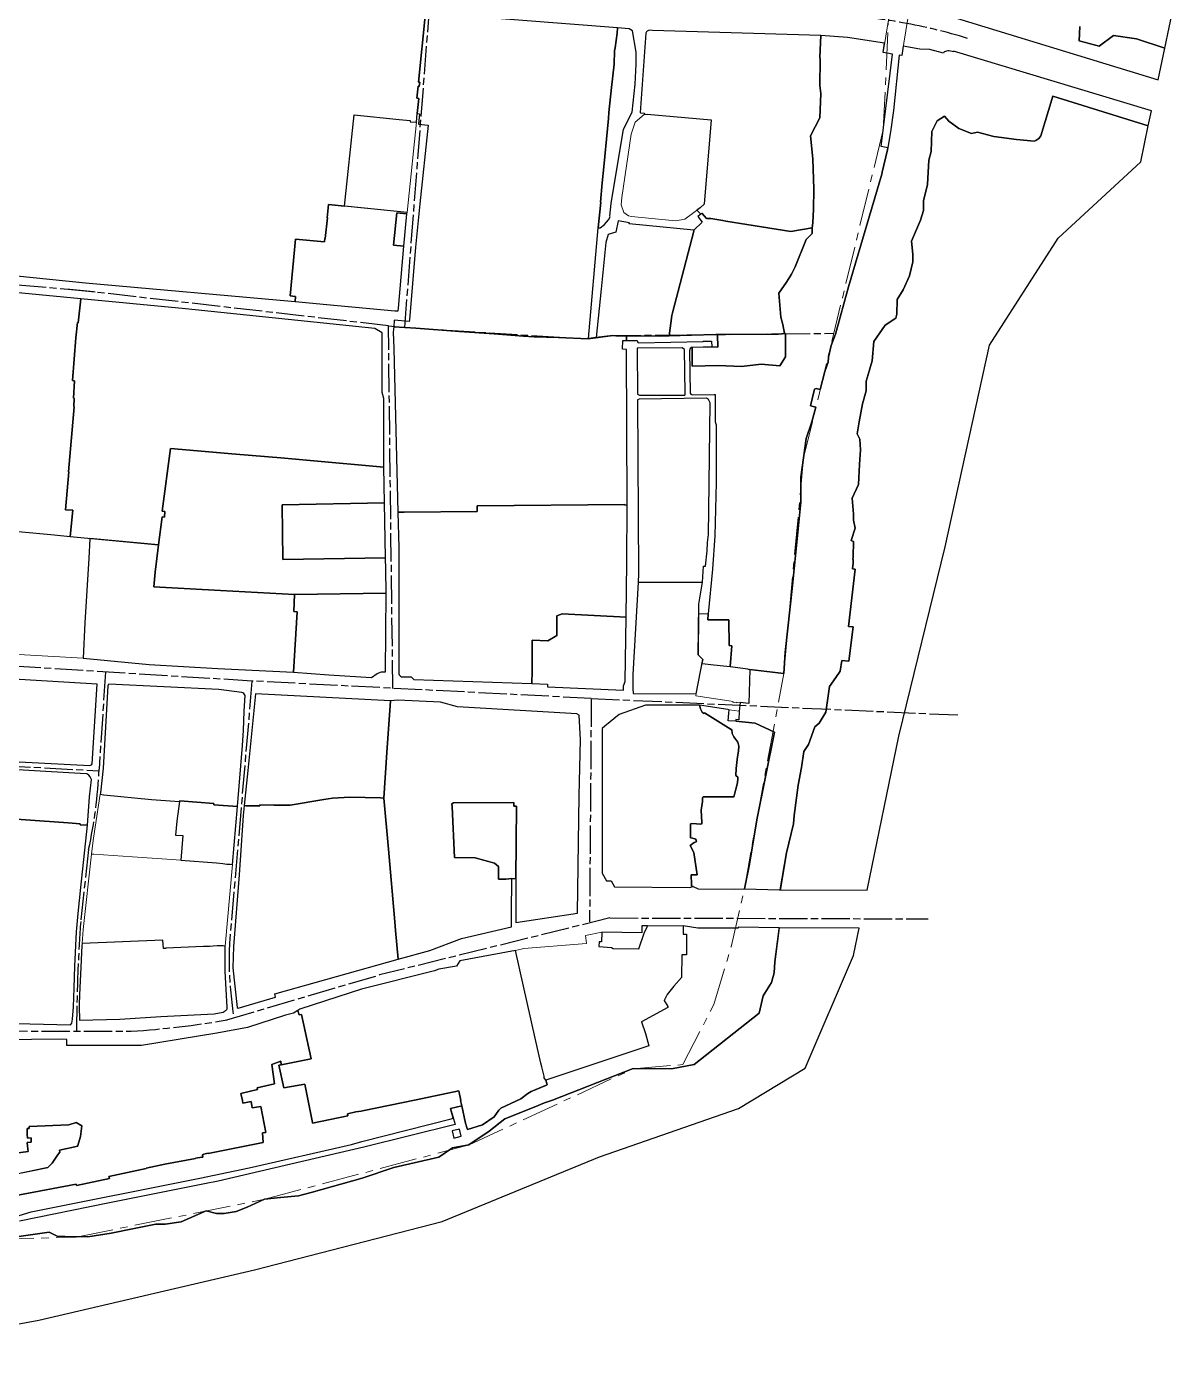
# Model space of a CAD drawing. Header units: millimetres. Extents: x 125232 to 134072, y 142885 to 152835.
# Drawn here: x 132849 to 133824, y 144405 to 145532 of the extents above; entities that cross this region are included whole.
import ezdxf

# ---------------------------------------------------------------- set-up
doc = ezdxf.new("R2010")
doc.units = ezdxf.units.MM
doc.linetypes.add('ACAD_ISO08W100', pattern=[36, 24, -3, 6, -3])
doc.linetypes.add('CENTER', pattern=[50.8, 31.75, -6.35, 6.35, -6.35])
for name, color, linetype, lineweight in [('apartment', 42, 'Continuous', 0), ('government', 221, 'Continuous', 0), ('historical site', 232, 'Continuous', 0), ('municipal utilities', 151, 'Continuous', 0), ('school', 31, 'Continuous', 0), ('super block', 6, 'CENTER', 0)]:
    doc.layers.add(name, color=color, linetype=linetype, lineweight=lineweight)
for name, color, linetype in [('commerce', 10, 'Continuous'), ('commerce and residence', 32, 'Continuous'), ('culture', 21, 'Continuous'), ('green & plaza', 80, 'Continuous'), ('hospital', 231, 'Continuous'), ('industry', 35, 'Continuous'), ('research & university', 30, 'Continuous'), ('reserve', 253, 'Continuous'), ('residence', 2, 'Continuous'), ('residence-bad', 41, 'Continuous'), ('water', 4, 'Continuous'), ('老城北中心线', 7, 'ACAD_ISO08W100')]:
    doc.layers.add(name, color=color, linetype=linetype)

msp = doc.modelspace()

# ---------------------------------------------------------------- linework, layer by layer
at = {"layer": 'apartment'}
msp.add_lwpolyline([(133463.8, 144985.5), (133462.1, 144985.7), (133462.1, 144985.9), (133446.9, 144987.9), (133441.4, 144988.6), (133433.2, 144989.4), (133423, 144990.4), (133418, 144964.7), (133417.7, 144963), (133445.7, 144958.7), (133449.4, 144958.3), (133449.3, 144957.6), (133452.6, 144957.2), (133452.7, 144957.7), (133462.8, 144956.4)], close=True, dxfattribs=at)
at = {"layer": 'commerce'}
msp.add_lwpolyline([(133154.3, 145050.3), (133076.5, 145049.3), (133076, 145034.7), (133078.8, 145034.6), (133075.7, 144983.1), (133105.7, 144980.8), (133142, 144978.6), (133146.8, 144982.1), (133150.5, 144983.5), (133153.9, 144983.4)], close=True, dxfattribs=at)
at = {"layer": 'commerce and residence'}
msp.add_lwpolyline([(133172.1, 145372.8), (133163.5, 145373.7), (133160.7, 145346.2), (133169.5, 145345.4)], close=True, dxfattribs=at)
at = {"layer": 'culture'}
msp.add_lwpolyline([(133445.8, 145027.8), (133428, 145027.8), (133428.4, 145032.7), (133420.1, 145032.4), (133419.8, 144998), (133423.6, 144993.8), (133423, 144990.4), (133423.2, 144990.4), (133433.2, 144989.4), (133441.4, 144988.6), (133446.9, 144987.9), (133448.5, 145005.7), (133446.2, 145005.9)], close=True, dxfattribs=at)
at = {"layer": 'government'}
msp.add_lwpolyline([(133405.6, 144723.5), (133405.9, 144742.9), (133409.8, 144742.9), (133409.7, 144760.5), (133407.1, 144760.5), (133406.9, 144767.5), (133376.7, 144767.4), (133376.6, 144767.1), (133376.4, 144766.5), (133374.1, 144761.9), (133373.9, 144761.3), (133369.3, 144748), (133347.5, 144748.2), (133346, 144749), (133335.3, 144750), (133335.7, 144754), (133337.6, 144754), (133337.7, 144762.2), (133324, 144759.2), (133324.7, 144752.6), (133271.4, 144748.1), (133264.4, 144746.5), (133264.4, 144746.3), (133281, 144671.9), (133285.9, 144650.7), (133286.9, 144647.5), (133288.7, 144639.6), (133288.9, 144638.3), (133290.3, 144636.2), (133377.8, 144665.4), (133375, 144675.8), (133371.6, 144686), (133394.1, 144698), (133394.1, 144698.8), (133390.9, 144703.9), (133393.5, 144709.2), (133399.1, 144716.2)], close=True, dxfattribs=at)
at = {"layer": 'green & plaza'}
for points in [[(133639.4, 145539.2), (133810.9, 145486.9), (133816.6, 145513.7), (133792.6, 145521.6), (133773.1, 145524.5), (133760.7, 145515.5), (133743.8, 145520.1), (133744.4, 145532.2)], [(133435, 145187.1), (133435.1, 145171.4), (133435, 145144.3), (133434, 145099), (133431.9, 145070.7), (133428.4, 145032.7), (133428, 145027.8), (133445.8, 145027.8), (133446.2, 145005.9), (133448.5, 145005.7), (133446.9, 144987.9), (133462.1, 144985.9), (133462.1, 144985.7), (133463.8, 144985.5), (133492.5, 144982.1), (133493.7, 145000), (133500, 145056.8), (133507, 145127.7), (133507.2, 145149.1), (133511.7, 145181.8), (133516.4, 145195.9), (133519.7, 145208.4), (133515.3, 145209.6), (133518.6, 145223.7), (133520.1, 145224.3), (133523.4, 145223.4), (133527.4, 145238.7), (133530.2, 145246.7), (133530.7, 145251), (133532.8, 145261), (133536.6, 145270.5), (133547.6, 145310.8), (133575.9, 145406.5), (133576.3, 145408.4), (133580.7, 145427.3), (133581, 145429.1), (133575.5, 145430.1), (133584.9, 145508.7), (133577, 145510), (133578.3, 145517.9), (133546.8, 145522.9), (133524.2, 145524.4), (133523.2, 145506), (133523.5, 145504.1), (133523.1, 145482.1), (133524.2, 145475.3), (133523.3, 145454.5), (133515.2, 145439.3), (133517.3, 145419.5), (133518, 145393.9), (133517.8, 145376.9), (133517.3, 145365.1), (133516.7, 145361), (133516.6, 145356.2), (133511.6, 145351.1), (133502.2, 145327.7), (133499.2, 145321.6), (133494.9, 145314.9), (133488.5, 145305.4), (133490.1, 145285), (133491.7, 145278.9), (133493.1, 145271.1), (133493.9, 145271.1), (133494, 145251.3), (133489.1, 145243.7), (133473.2, 145245.1), (133456.7, 145243), (133436.9, 145243.9), (133436.9, 145243.9), (133436.9, 145243.9), (133436.9, 145243.9), (133414.7, 145243.4), (133414.7, 145259.3), (133414.1, 145259.3), (133413, 145258.4), (133412.5, 145256.4), (133412.9, 145220.5), (133413.5, 145219.5), (133414.6, 145219), (133433.3, 145219.4), (133434.3, 145219.4), (133434.3, 145196), (133435, 145193.6), (133435, 145187.1)], [(132831.7, 144501.9), (132854, 144505), (132867.7, 144506.9), (132875.3, 144503.4), (132881, 144503.2), (132900.6, 144503), (132920.5, 144506.1), (132940, 144510), (132958.4, 144513.9), (132966.4, 144513.9), (132980, 144515.7), (133001.2, 144525.1), (133010.1, 144522.8), (133016.7, 144522.8), (133026.8, 144524.7), (133036.3, 144528.4), (133051, 144535.2), (133064.5, 144536.4), (133079.9, 144538), (133090.5, 144540.8), (133133.9, 144552.9), (133161, 144562.1), (133199.1, 144570.7), (133210.8, 144578.7), (133224.8, 144581.4), (133241.9, 144592.9), (133255.2, 144603.3), (133280.2, 144613.3), (133289.1, 144617), (133295.8, 144619.3), (133364.4, 144646.1), (133397, 144645.8), (133416.4, 144649.7), (133471.6, 144693.2), (133475.1, 144708), (133482, 144719.3), (133484.4, 144727.4), (133485.1, 144736.8), (133488.6, 144765), (133488.6, 144765.7), (133453.9, 144766.3), (133453.9, 144765.5), (133419.6, 144765.4), (133406.9, 144767.5), (133407.1, 144760.5), (133409.7, 144760.5), (133409.8, 144742.9), (133405.9, 144742.9), (133405.6, 144723.5), (133399.1, 144716.2), (133393.5, 144709.2), (133390.9, 144703.9), (133394.1, 144698.8), (133394.1, 144698), (133371.6, 144686), (133375, 144675.8), (133377.8, 144665.4), (133290.3, 144636.2), (133291.2, 144632.2), (133277.7, 144626.7), (133274.9, 144625), (133268.9, 144620.4), (133252, 144612.5), (133250.1, 144610.7), (133246.3, 144605.2), (133236.3, 144598.3), (133223.5, 144594.3), (133221.9, 144599.7), (133218.7, 144614.3), (133209, 144612.2), (133213, 144598.5), (133135.3, 144579.4), (133073.3, 144564.7), (133011.6, 144550.3), (133000, 144548), (132917.6, 144531.6), (132842.6, 144516.3)]]:
    msp.add_lwpolyline(points, dxfattribs=at)
for points in [[(133562.6, 145230.5), (133564.4, 145236.2), (133567.7, 145247.9), (133569.2, 145264.4), (133578.7, 145278.1), (133588, 145284.1), (133588.8, 145287.6), (133589.1, 145299.9), (133594, 145308.3), (133599.4, 145320.2), (133602.2, 145332.2), (133602.2, 145338.5), (133601.1, 145349.5), (133608.9, 145367.6), (133611.3, 145375.7), (133611.5, 145383.9), (133614.8, 145397.9), (133615.8, 145418.4), (133617.8, 145425.9), (133618.4, 145443), (133623, 145452), (133629.2, 145456), (133633, 145451.8), (133641.5, 145445.5), (133652.2, 145441.2), (133657.2, 145442.2), (133671.3, 145438.5), (133690.4, 145436.2), (133705.4, 145434.8), (133706.8, 145435.1), (133709.5, 145436.8), (133711.1, 145439.1), (133721.5, 145472.9), (133802.6, 145447.6), (133805.3, 145460.4), (133637, 145511.3), (133636.8, 145510.7), (133633.1, 145511.6), (133632.2, 145511.6), (133628.9, 145510.5), (133628.4, 145509.6), (133616.7, 145512.6), (133608.2, 145513), (133594.2, 145515.3), (133592.9, 145507.4), (133590.7, 145507.7), (133585.8, 145460.6), (133583.7, 145444.7), (133581, 145429.1), (133581, 145429.1), (133580.7, 145427.3), (133576.3, 145408.4), (133575.9, 145406.5), (133547.6, 145310.8), (133536.6, 145270.5), (133532.8, 145261), (133530.7, 145251), (133530.2, 145246.7), (133527.4, 145238.7), (133523.4, 145223.4), (133520.1, 145224.3), (133518.6, 145223.7), (133515.3, 145209.6), (133519.7, 145208.4), (133516.4, 145195.9), (133511.7, 145181.8), (133507.2, 145149.1), (133507, 145127.7), (133500, 145056.8), (133493.7, 145000), (133492.5, 144982.1), (133463.8, 144985.5), (133462.8, 144956.4), (133455.6, 144957.3), (133454.7, 144950), (133454.3, 144942.7), (133451.8, 144943), (133451.7, 144941.4), (133468.1, 144939.7), (133484.8, 144932.1), (133469.6, 144857.7), (133463.4, 144820), (133459.1, 144799), (133488.9, 144798.2), (133489.6, 144798.2), (133494.9, 144829.5), (133500.7, 144854.3), (133501.4, 144861.4), (133504.8, 144887), (133507.7, 144902), (133509.7, 144915.8), (133513.6, 144921.8), (133519.1, 144936.7), (133522.6, 144939.8), (133528.2, 144949.2), (133531.4, 144970.9), (133536.8, 144978.7), (133540.6, 144984.1), (133541.9, 144993.1), (133548, 144992.6), (133551.5, 145021.6), (133547.7, 145022.1), (133553.2, 145070.8), (133551.1, 145071.1), (133551.1, 145071.2), (133551.6, 145075.6), (133551.6, 145079), (133551.3, 145079), (133551.7, 145081.2), (133551.9, 145094.2), (133549.9, 145095.1), (133553.2, 145105.5), (133551.9, 145112.4), (133551.9, 145117.6), (133550.8, 145131.1), (133556.1, 145142.6), (133557, 145159.6), (133557.7, 145172.2), (133557.2, 145181.4), (133555, 145185.7), (133556.7, 145196.1), (133559.5, 145211.3), (133562.5, 145222.3)], [(133436.2, 145270), (133436.2, 145270.3), (133434.9, 145270.2), (133414.1, 145269.7), (133395.1, 145269.2), (133386.8, 145268.9), (133358.8, 145269.1), (133358.8, 145265.2), (133367.9, 145265.2), (133368.4, 145263.6), (133368.9, 145263.3), (133423.9, 145264.3), (133423.9, 145264.6), (133431.1, 145264.5), (133431.3, 145259.7), (133436.4, 145259.6)], [(133152.9, 145127.1), (133066, 145125.4), (133066.4, 145079), (133153.9, 145080.5)], [(133216.7, 144594.7), (133210.5, 144593.2), (133212.1, 144587), (133218.3, 144588.6)]]:
    msp.add_lwpolyline(points, close=True, dxfattribs=at)
msp.add_lwpolyline([(133484.8, 144932.1), (133468.1, 144939.7), (133451.7, 144941.4), (133445.3, 144941.7), (133445.7, 144948.2), (133446.1, 144951.2), (133444.9, 144951.3), (133421, 144955.1), (133420.8, 144955.1), (133421.8, 144951.9), (133423.2, 144949.1), (133424.7, 144948.1), (133425.1, 144948.7), (133447.9, 144934.4), (133448.4, 144934.3), (133448.8, 144931), (133450.2, 144928.1), (133453.6, 144923.6), (133454.3, 144920.3), (133454.2, 144916.1), (133453.6, 144913), (133452.9, 144909), (133452, 144901.3), (133451.9, 144895.3), (133453.4, 144894), (133453.6, 144892.7), (133453.2, 144889.2), (133450, 144877.3), (133424.9, 144877.3), (133423.9, 144877.1, 0.287981), (133423.5, 144876.4), (133423.4, 144873.3), (133422.3, 144865.9), (133423, 144855.3), (133422.8, 144854.2), (133421.9, 144853.8), (133414.7, 144854.4), (133413.3, 144854.1), (133413.1, 144842.4), (133414.8, 144841.9), (133417.9, 144841.1), (133418.3, 144839.5), (133418.2, 144839), (133416.3, 144838.2), (133412.9, 144835.7), (133416.1, 144829.7), (133419, 144810.9), (133413.8, 144810.9), (133414.1, 144802.4), (133414.1, 144801.6), (133415.4, 144801), (133419.7, 144798.9), (133450.7, 144798.8), (133459.1, 144799), (133463.4, 144820), (133469.6, 144857.7)], format="xyb", close=True, dxfattribs=at)
at = {"layer": 'historical site'}
msp.add_lwpolyline([(133601.8, 145562), (133599.6, 145562), (133605.7, 145610.6), (133599.7, 145611.3), (133596.2, 145582.3), (133591.4, 145582.8), (133590.2, 145574.2), (133589.1, 145565.7), (133586.6, 145566.1), (133586.3, 145564.2), (133585.9, 145564.3), (133577, 145510), (133584.9, 145508.7), (133575.5, 145430.1), (133581, 145429.1), (133583.7, 145444.7), (133585.8, 145460.6), (133590.7, 145507.7), (133592.9, 145507.4)], close=True, dxfattribs=at)
at = {"layer": 'hospital'}
msp.add_lwpolyline([(133169.5, 145345.4), (133160.7, 145346.2), (133163.5, 145373.7), (133172.1, 145372.8), (133172.2, 145373.9), (133160.9, 145375), (133105.5, 145380.7), (133104.3, 145369.5), (133104.5, 145369.5), (133102.6, 145352), (133102.3, 145352), (133102, 145349.2), (133077.4, 145351.4), (133072.8, 145303.2), (133077.3, 145302.7), (133076.9, 145298.3), (133103.9, 145295.9), (133161.9, 145290.5), (133164.6, 145290.3), (133164.8, 145292.6), (133164.8, 145292.7), (133165, 145292.7)], close=True, dxfattribs=at)
at = {"layer": 'industry'}
for points in [[(133358.7, 145257.5), (133355.3, 145257.7), (133355.6, 145265.1), (133358.8, 145265.2), (133358.8, 145269.1), (133349.8, 145269.2), (133347.1, 145269.3), (133332.9, 145267.6), (133331.3, 145267.4), (133326.1, 145266.5), (133301.1, 145267.7), (133280.3, 145268.4), (133271.3, 145268.8), (133246.4, 145270.7), (133216.7, 145272.9), (133179.5, 145275.7), (133160.8, 145276.7), (133160.5, 145272.2), (133160.8, 145258.4), (133164.4, 145119.1), (133169.7, 145119.1), (133231.9, 145119.8), (133231.9, 145122.9), (133231.9, 145124.5), (133357.4, 145125.8), (133357.4, 145125.3), (133359.4, 145125.4)], [(133152.3, 145157.5), (133089.8, 145163.2), (133064.7, 145165.5), (133026.5, 145168.6), (132971, 145173.4), (132964, 145120.1), (132966.3, 145119.9), (132966, 145115.1), (132963.8, 145115.3), (132960.8, 145091.4), (132957.9, 145068.3), (132956.9, 145055.7), (133013.4, 145052.6), (133076.5, 145049.3), (133154.3, 145050.3), (133154.1, 145070.4), (133153.9, 145080.5), (133066.4, 145079), (133066, 145125.4), (133152.9, 145127.1)], [(133373.9, 144761.3), (133374.1, 144761.9), (133376.4, 144766.5), (133376.6, 144767.1), (133376.7, 144767.4), (133371.9, 144767.4), (133371.8, 144761.6), (133337.9, 144762.2), (133337.7, 144762.2), (133337.6, 144754), (133335.7, 144754), (133335.3, 144750), (133346, 144749), (133347.5, 144748.2), (133369.3, 144748)]]:
    msp.add_lwpolyline(points, close=True, dxfattribs=at)
msp.add_lwpolyline([(132834.7, 144555.4), (132866.6, 144561.9), (132870.4, 144565.6), (132875, 144572.4), (132877, 144574.9), (132876.6, 144576.6), (132892.1, 144580.2), (132892.3, 144580.6), (132894.4, 144588.3), (132895.7, 144597.5), (132890.8, 144600.4), (132884.5, 144598.3), (132850.8, 144596.8), (132850.9, 144595.2), (132849.1, 144595.2), (132849.2, 144590.3), (132849.1, 144590.1), (132849.3, 144586.9), (132852.4, 144587.2), (132852.5, 144583.5), (132849.1, 144583.3), (132849.3, 144580.1), (132849.8, 144575.5), (132835.4, 144573.5)], dxfattribs=at)
at = {"layer": 'municipal utilities'}
for points in [[(133454.7, 144950), (133446.1, 144951.2), (133445.7, 144948.2), (133445.3, 144941.7), (133451.7, 144941.4), (133451.8, 144943), (133454.3, 144942.7)], [(132978.7, 144873.2), (132954.9, 144875), (132914.2, 144878.8), (132911.2, 144879.4), (132905.5, 144842), (132905, 144837.9), (132903.9, 144828.4), (132905.8, 144828.3), (132938.6, 144826.2), (132968, 144824.2), (132979.9, 144823.3), (132981.6, 144844.2), (132975.3, 144844.7), (132976.4, 144856.5)], [(133216.7, 144594.7), (133210.5, 144593.2), (133212.1, 144587), (133218.3, 144588.6)]]:
    msp.add_lwpolyline(points, close=True, dxfattribs=at)
at = {"layer": 'research & university'}
for points in [[(132823.3, 145321.9), (132898.6, 145314.3), (133076.9, 145298.3), (133077.3, 145302.7), (133072.8, 145303.2), (133077.4, 145351.4), (133102, 145349.2), (133102.3, 145352), (133102.6, 145352), (133104.5, 145369.5), (133104.3, 145369.5), (133105.5, 145380.7), (133119.1, 145379.3), (133127.1, 145457.1), (133165.5, 145453.2), (133165.5, 145453.2), (133174.9, 145452.2), (133174.8, 145451.2), (133179.6, 145450.8), (133180.2, 145450.7), (133180.9, 145458.2), (133182.3, 145470.8), (133180.6, 145471.1), (133181.6, 145481.3), (133182.6, 145481.2), (133183, 145484.8), (133181.9, 145484.9), (133187.9, 145543.7)], [(132770.3, 145109.2), (132869.1, 145100.1), (132885.7, 145098.5), (132887.9, 145120.8), (132882.1, 145121.3), (132881.8, 145121.3), (132884.5, 145153.5), (132884.2, 145153.5), (132889.2, 145208.9), (132888.8, 145209), (132889.1, 145216), (132888.5, 145216), (132889.4, 145230.9), (132887.6, 145231.2), (132890.4, 145267.5), (132891.8, 145280.4), (132892.4, 145280.3), (132894.6, 145300.7), (132723.2, 145316.9)]]:
    msp.add_lwpolyline(points, dxfattribs=at)
for points in [[(133419.8, 144998), (133420.2, 145041.1), (133423.5, 145059.6), (133368.7, 145059.5), (133364.1, 144981.2), (133364.3, 144969.2), (133364.4, 144965.1), (133418, 144964.7), (133423.6, 144993.8)], [(133358.5, 145030), (133304, 145032.8), (133299.6, 145031), (133299.6, 145014.3), (133291.8, 145009.9), (133278.6, 145010.4), (133278.6, 144984.3), (133278.3, 144973.5), (133291.7, 144973), (133291.6, 144970.8), (133356.2, 144967.8), (133356.2, 144971.6), (133357.7, 144975.2)], [(133249.9, 144818), (133246.5, 144820.9), (133230.2, 144825.4), (133212.6, 144825.5), (133210.5, 144868.6), (133210.4, 144871.1), (133211.6, 144872.1), (133263, 144872.4), (133263.1, 144869.1), (133265.3, 144869.1), (133264.8, 144807.7), (133264.7, 144800.6), (133264.6, 144800.6), (133264.6, 144781.2), (133264.6, 144770.3), (133317, 144778.2), (133318.5, 144878.3), (133319.7, 144925.6), (133318.5, 144946.7), (133316.6, 144947.8), (133215.2, 144953.7), (133200.5, 144957.6), (133164.3, 144959.3), (133158.2, 144958.9), (133155, 144914.8), (133152.4, 144876.1), (133156.4, 144832.7), (133161.7, 144770.9), (133162.4, 144763.5), (133164.6, 144739.1), (133191.5, 144746.4), (133218.5, 144756.8), (133261, 144766.5), (133261.1, 144777.9), (133261.2, 144807.7), (133256.1, 144807.3), (133249.9, 144807.2)]]:
    msp.add_lwpolyline(points, close=True, dxfattribs=at)
for points in [[(133453.2, 144889.2), (133453.6, 144892.7), (133453.4, 144894), (133451.9, 144895.3), (133452, 144901.3), (133452.9, 144909), (133453.6, 144913), (133454.2, 144916.1), (133454.3, 144920.3), (133453.6, 144923.6), (133450.2, 144928.1), (133448.8, 144931), (133448.4, 144934.3), (133447.9, 144934.4), (133425.1, 144948.7), (133424.7, 144948.1), (133423.2, 144949.1), (133421.8, 144951.9), (133420.8, 144955.1), (133375.1, 144955.2), (133352.7, 144947.1), (133340.4, 144937.3), (133338.1, 144935.3), (133338, 144823.9), (133338, 144812.2), (133341.7, 144805.7), (133345.8, 144805.8), (133348.7, 144800.6), (133412.5, 144800.1), (133415.4, 144801), (133414.1, 144801.6), (133414.1, 144802.4), (133413.8, 144810.9), (133419, 144810.9), (133416.1, 144829.7), (133412.9, 144835.7), (133416.3, 144838.2), (133418, 144838.9), (133418.3, 144839.1), (133418.3, 144839.3), (133418.2, 144840), (133417.9, 144840.8), (133417.8, 144841.1), (133414.8, 144841.9), (133413.1, 144842.4), (133413.3, 144854.1), (133414.7, 144854.4), (133421.9, 144853.8), (133422.8, 144854.2), (133423, 144855.3), (133422.3, 144865.9), (133423.4, 144873.3), (133423.5, 144876.4, -0.396988), (133424.2, 144877.2), (133424.9, 144877.3), (133450, 144877.3)], [(133264.4, 144746.5), (133217.2, 144737.6), (133214.3, 144733.3), (133199.2, 144730.7), (133195.4, 144729.1), (133133.4, 144713.7), (133123.8, 144710.6), (133081.1, 144696.7), (133079.2, 144695.5), (133079.2, 144695.3), (133080.4, 144691.8), (133082.4, 144692.2), (133090.5, 144654.3), (133065.2, 144649.4), (133063.2, 144649), (133067.3, 144629.7), (133085.3, 144633), (133091.8, 144600.2), (133091.9, 144599.7), (133121.9, 144606), (133121.5, 144607.7), (133128.7, 144609.2), (133133.2, 144609.9), (133134.2, 144610.1), (133180, 144619.6), (133216.2, 144627.3), (133218, 144619), (133217.7, 144618.9), (133218.7, 144614.3), (133221.9, 144599.7), (133223.4, 144594.9), (133223.5, 144594.3), (133236.3, 144598.3), (133246.3, 144605.2), (133250.1, 144610.7), (133252, 144612.5), (133268.9, 144620.4), (133274.9, 144625), (133277.7, 144626.7), (133290.7, 144632, 0.203696), (133291.2, 144632.5), (133290.3, 144636.2), (133288.9, 144638.3), (133288.7, 144639.6), (133286.9, 144647.5), (133285.9, 144650.7), (133281, 144671.9)]]:
    msp.add_lwpolyline(points, format="xyb", close=True, dxfattribs=at)
at = {"layer": 'reserve'}
msp.add_lwpolyline([(133493.9, 145271.1), (133493.1, 145271.1), (133488.2, 145270.6), (133436.2, 145270.3), (133436.2, 145270), (133436.4, 145259.6), (133431.3, 145259.7), (133431.3, 145259.5), (133424, 145259.5), (133414.7, 145259.3), (133414.7, 145243.4), (133436.9, 145243.9), (133456.7, 145243), (133473.2, 145245.1), (133489.1, 145243.7), (133494, 145251.3)], close=True, dxfattribs=at)
at = {"layer": 'residence'}
for points in [[(133190, 145448.2), (133183, 145381.3), (133179.4, 145344.4), (133174.2, 145282.7), (133174.1, 145281.4), (133161.3, 145282.6), (133160.8, 145276.7), (133179.5, 145275.7), (133216.7, 145272.9), (133246.4, 145270.7), (133271.3, 145268.8), (133280.3, 145268.4), (133301.1, 145267.7), (133326.1, 145266.5), (133331.3, 145267.4), (133332.9, 145267.6), (133332.9, 145267.7), (133326.5, 145266.9), (133334.8, 145361), (133336.9, 145382.8), (133336.6, 145382.8), (133338.2, 145399.2), (133339.5, 145412.7), (133342.6, 145445.2), (133343.5, 145454), (133343.9, 145458.9), (133346, 145480.2), (133348.2, 145500), (133348.7, 145511.6), (133349.1, 145513.9), (133350.8, 145526.6), (133351.2, 145531), (133222.9, 145541)], [(133187.9, 145543.7), (133181.9, 145484.9), (133183, 145484.8), (133182.6, 145481.2), (133181.6, 145481.3), (133180.6, 145471.1), (133182.3, 145470.8), (133180.9, 145458.2), (133182.8, 145457.9), (133181.9, 145449), (133190, 145448.2)], [(132783.6, 144862.2), (132884.1, 144855.1), (132894.2, 144854.1), (132894.2, 144853.5), (132900.4, 144853.2), (132902.1, 144877.2), (132903.8, 144892), (132902.8, 144894.3), (132901.6, 144895.6), (132899.8, 144896.7), (132894.1, 144897), (132850.6, 144899.7), (132811.4, 144901.9)], [(132814, 144533.4), (132890.8, 144547.7), (132891, 144546.7), (132919, 144552.7), (132918.6, 144554.4), (132950.2, 144561.2), (132950.2, 144561.4), (132966.3, 144564.7), (132992.3, 144569.7), (132992.3, 144569.9), (132997.5, 144570.9), (132997.5, 144570.7), (132998.6, 144570.9), (132998.2, 144572.9), (132999.1, 144573.1), (132999.1, 144573.4), (133002.9, 144574.1), (133003, 144573.9), (133049.9, 144583.3), (133049.2, 144591.4), (133052, 144591.8), (133047.7, 144613.8), (133040.4, 144612.7), (133039.5, 144618), (133032.6, 144616.8), (133032.3, 144619.1), (133030.9, 144625), (133044.9, 144628.4), (133044.6, 144629.7), (133059.3, 144633.1), (133057.3, 144649.7), (133064.7, 144652.4), (133065.2, 144649.4), (133090.5, 144654.3), (133082.4, 144692.2), (133080.4, 144691.8), (133079.2, 144695.5), (133075.5, 144693.2), (133068.7, 144691.5), (133036.6, 144681), (133010.5, 144676.3), (132946.3, 144665.7), (132936.4, 144665.7), (132882.7, 144665.7), (132882.7, 144666.8), (132882.8, 144670.9), (132879, 144671), (132826.3, 144670.5)], [(132819.8, 144514.5), (132852.6, 144524.2), (132995.8, 144552.8), (133037.8, 144561.7), (133125, 144581.6), (133133.7, 144584), (133209.8, 144603.4), (133211.4, 144603.9), (133209, 144612.2), (133218.7, 144614.3), (133217.7, 144618.9), (133218, 144619), (133216.2, 144627.3), (133180, 144619.6), (133134.2, 144610.1), (133133.2, 144609.9), (133128.7, 144609.2), (133121.5, 144607.7), (133121.9, 144606), (133091.9, 144599.7), (133091.8, 144600.2), (133085.3, 144633), (133067.3, 144629.7), (133063.2, 144649), (133065.2, 144649.4), (133064.7, 144652.4), (133057.3, 144649.7), (133059.3, 144633.1), (133044.6, 144629.7), (133044.9, 144628.4), (133030.9, 144625), (133032.3, 144619.1), (133032.6, 144616.8), (133039.5, 144618), (133040.4, 144612.7), (133047.7, 144613.8), (133052, 144591.8), (133049.2, 144591.4), (133049.9, 144583.3), (133003, 144573.9), (133002.9, 144574.1), (132999.1, 144573.4), (132999.1, 144573.1), (132998.2, 144572.9), (132998.6, 144570.9), (132997.5, 144570.7), (132997.5, 144570.9), (132992.3, 144569.9), (132992.3, 144569.7), (132966.3, 144564.7), (132950.2, 144561.4), (132950.2, 144561.2), (132918.6, 144554.4), (132919, 144552.7), (132891, 144546.7), (132890.8, 144547.7), (132814, 144533.4)], [(132835.4, 144573.5), (132849.8, 144575.5), (132849.3, 144580.1), (132849.1, 144583.3), (132852.5, 144583.5), (132852.4, 144587.2), (132849.3, 144586.9), (132849.1, 144590.1), (132849.2, 144590.3), (132849.1, 144595.2), (132850.9, 144595.2), (132850.8, 144596.8), (132884.5, 144598.3), (132890.8, 144600.4), (132895.7, 144597.5), (132894.4, 144588.3), (132892.3, 144580.6), (132892.1, 144580.2), (132876.6, 144576.6), (132877, 144574.9), (132875, 144572.4), (132870.4, 144565.6), (132866.6, 144561.9), (132837.4, 144555.9)]]:
    msp.add_lwpolyline(points, dxfattribs=at)
for points in [[(133523.3, 145454.5), (133524.2, 145475.3), (133523.1, 145482.1), (133523.5, 145504.1), (133523.2, 145506), (133524.2, 145524.4), (133380.9, 145528.7), (133378.2, 145528.9), (133376.4, 145528.2), (133375.9, 145527.6), (133375.2, 145526.4), (133370.4, 145458.9), (133370.6, 145458.8), (133374, 145458.6), (133373.8, 145457.2), (133376.3, 145457.6), (133430.8, 145452.7), (133425, 145381.2), (133421.4, 145377.9), (133418.7, 145376), (133419.2, 145375.3), (133422, 145372.6), (133423, 145373.4), (133426.9, 145368.8), (133430.6, 145368.9), (133440.6, 145367.1), (133443.3, 145366.5), (133461.2, 145363.8), (133498.6, 145357.8), (133516.7, 145361), (133517.3, 145365.1), (133517.8, 145376.9), (133518, 145393.9), (133517.3, 145419.5), (133515.2, 145439.3)], [(133511.6, 145351.1), (133516.6, 145356.2), (133516.7, 145361), (133498.6, 145357.8), (133461.2, 145363.8), (133443.3, 145366.5), (133440.6, 145367.1), (133430.6, 145368.9), (133426.9, 145368.8), (133423, 145373.4), (133422, 145372.6), (133419.5, 145370.6), (133423.3, 145365.8), (133416.1, 145359.1), (133416, 145358.1), (133397.9, 145288.8), (133397.3, 145286.4), (133395.1, 145269.2), (133414.1, 145269.7), (133434.9, 145270.2), (133488.2, 145270.6), (133493.1, 145271.1), (133491.7, 145278.9), (133490.1, 145285), (133488.5, 145305.4), (133494.9, 145314.9), (133499.2, 145321.6), (133502.2, 145327.7)], [(133416, 145358.1), (133416.1, 145359.1), (133361.2, 145364.3), (133361.3, 145365.1), (133351.6, 145366.8), (133349.7, 145357.2), (133343.3, 145355.2), (133341.3, 145348.4), (133337.2, 145308.8), (133332.9, 145267.6), (133347.1, 145269.3), (133349.8, 145269.2), (133386.8, 145268.9), (133395.1, 145269.2), (133397.3, 145286.4), (133397.9, 145288.8)], [(133152.3, 145215.9), (133150.9, 145220.9), (133151.1, 145271.8), (133144.9, 145275.3), (132983.8, 145292.2), (132894.6, 145300.7), (132892.4, 145280.3), (132891.8, 145280.4), (132890.4, 145267.5), (132887.6, 145231.2), (132889.4, 145230.9), (132888.5, 145216), (132889.1, 145216), (132888.8, 145209), (132889.2, 145208.9), (132884.2, 145153.5), (132884.5, 145153.5), (132881.8, 145121.3), (132887.9, 145120.8), (132885.7, 145098.5), (132960.8, 145091.4), (132963.8, 145115.3), (132966, 145115.1), (132966.3, 145119.9), (132964, 145120.1), (132971, 145173.4), (133026.5, 145168.6), (133064.7, 145165.5), (133089.8, 145163.2), (133152.3, 145157.5)], [(133408, 145257.5), (133406.1, 145258.9), (133368.5, 145258.6), (133367.9, 145258.6), (133368.1, 145219.6), (133369.9, 145218.7), (133408.3, 145218.7), (133408.7, 145219.6), (133408.6, 145220.3)], [(133430.1, 145212.2), (133428.6, 145214.9), (133426.9, 145216), (133369.5, 145215.4), (133368.2, 145214.6), (133369.1, 145067.2), (133368.7, 145059.5), (133423.5, 145059.6), (133424.3, 145073.4), (133426.1, 145073.2), (133427.3, 145086.2), (133427.8, 145093.5), (133428.5, 145100.1), (133428.9, 145120.9)], [(133013.4, 145052.6), (132956.9, 145055.7), (132957.9, 145068.3), (132960.8, 145091.4), (132902.5, 145096.9), (132902.5, 145096.6), (132901.5, 145080.1), (132898.1, 145025), (132896.7, 144995.1), (132952.9, 144989.7), (133011.3, 144986.4), (133075.7, 144983.1), (133078.8, 145034.6), (133076, 145034.7), (133076.5, 145049.3)], [(132908.6, 144973.1), (132799.9, 144979.5), (132743, 144983.3), (132742.8, 144980.7), (132747.3, 144980.3), (132745.7, 144959.5), (132747.6, 144957.9), (132794.4, 144952.7), (132799.7, 144952.4), (132797.1, 144910.9), (132798.3, 144909.2), (132902.3, 144903.7), (132903.9, 144904.4), (132904.5, 144905.3)], [(133155, 144914.8), (133158.2, 144958.9), (133043.2, 144964.8), (133036.9, 144899.5), (133033.7, 144869.7), (133035, 144869.6), (133047.1, 144869.5), (133047.1, 144870.3), (133059, 144870.1), (133072.7, 144870.2), (133101.4, 144874.8), (133108.7, 144875.9), (133123.6, 144877), (133149.6, 144876.2), (133152.4, 144876.1)], [(133156.4, 144832.7), (133152.4, 144876.1), (133149.6, 144876.2), (133123.6, 144877), (133108.7, 144875.9), (133101.4, 144874.8), (133072.7, 144870.2), (133059, 144870.1), (133047.1, 144870.3), (133047.1, 144869.5), (133035, 144869.6), (133033.7, 144869.7), (133032.8, 144861.3), (133029.3, 144810.9), (133024.7, 144750), (133024.1, 144731.7), (133027.6, 144698), (133028.5, 144697.4), (133060.4, 144706.8), (133059.7, 144709.7), (133164.6, 144739.1), (133162.4, 144763.5), (133161.7, 144770.9)], [(132900.4, 144853.2), (132894.2, 144853.5), (132894.2, 144854.1), (132884.1, 144855.1), (132783.6, 144862.2), (132783.4, 144858.4), (132783.1, 144815.8), (132783.2, 144785.7), (132783, 144785.2), (132821.4, 144784.3), (132828.2, 144784), (132825.7, 144687.2), (132828.8, 144687.1), (132828.7, 144684.7), (132885.7, 144683.3), (132886.3, 144683.5), (132887, 144684.6), (132887.7, 144688), (132888.4, 144698.7), (132889.1, 144714.6), (132889.5, 144733.1), (132891, 144762.4), (132892.6, 144778.1), (132894.7, 144800.1)]]:
    msp.add_lwpolyline(points, close=True, dxfattribs=at)
for points in [[(133359.1, 145076.8), (133359.4, 145125.4), (133357.4, 145125.3), (133357.4, 145125.8), (133231.9, 145124.5), (133231.9, 145122.9), (133231.9, 145119.8), (133169.7, 145119.1), (133164.4, 145119.1), (133165.2, 145089.3), (133165.2, 144994.1), (133165.2, 144982.5, 0.52321), (133169.8, 144979.3), (133175.6, 144979.2), (133178, 144977), (133278.3, 144973.5), (133278.6, 144984.3), (133278.6, 145010.4), (133291.8, 145009.9), (133299.6, 145014.3), (133299.6, 145031), (133304, 145032.8), (133358.5, 145030)], [(133032.2, 144920.7), (133033, 144933.7), (133033.6, 144950.1), (133034.4, 144963.3, 0.322948), (133031.6, 144965.9), (133012.2, 144968.3), (132918.5, 144972.9, 0.283789), (132917.6, 144971.5), (132913.6, 144901.6), (132911.4, 144880.5), (132911.2, 144879.4), (132914.2, 144878.8), (132954.9, 144875), (132978.7, 144873.2), (132978.8, 144873.8), (133007.9, 144871.6), (133007.8, 144870.3), (133028, 144869)], [(133017.6, 144728.6), (133017.6, 144750.2), (133015.8, 144750.4), (133010.7, 144750.5), (133007.3, 144750.3), (133004.5, 144749.9), (132999.1, 144749.8), (132966.9, 144748.4), (132967, 144748.1), (132964.9, 144748.1), (132964.6, 144755.4), (132895.8, 144752.5), (132895.7, 144750.8), (132894.8, 144732.3), (132893.7, 144708.7), (132893.3, 144700.7), (132893.2, 144698.5), (132893.5, 144687.7), (132893.7, 144687.2), (132928, 144688.2), (132962.9, 144690.5), (133008, 144692.7), (133015.8, 144694.2, 0.10029), (133018.4, 144695.9, 0.217235), (133019.3, 144698.2)]]:
    msp.add_lwpolyline(points, format="xyb", close=True, dxfattribs=at)
at = {"layer": 'residence-bad'}
for points in [[(133367, 145500), (133366.9, 145510.3), (133363.8, 145528.4), (133361.2, 145530.2), (133351.2, 145531), (133350.8, 145526.6), (133349.1, 145513.9), (133348.7, 145511.6), (133348.2, 145500), (133346, 145480.2), (133343.9, 145458.9), (133343.5, 145454), (133342.6, 145445.2), (133339.5, 145412.7), (133338.2, 145399.2), (133336.6, 145382.8), (133336.9, 145382.8), (133334.8, 145361), (133336.4, 145360.9), (133340, 145363.9), (133343.6, 145367.7), (133344.9, 145370.3), (133344.7, 145370.8), (133345.8, 145381.8), (133356.2, 145444.9), (133363.6, 145459.2), (133366.2, 145483.1)], [(133028, 144869), (133007.8, 144870.3), (133007.9, 144871.6), (132978.8, 144873.8), (132978.7, 144873.2), (132976.4, 144856.5), (132975.3, 144844.7), (132981.6, 144844.2), (132979.9, 144823.3), (133010, 144821.1), (133015.5, 144820.5), (133018.8, 144820), (133021.8, 144819.8), (133023.8, 144819.6)], [(133265.3, 144869.1), (133263.1, 144869.1), (133263, 144872.4), (133211.6, 144872.1), (133210.4, 144871.1), (133210.5, 144868.6), (133212.6, 144825.5), (133230.2, 144825.4), (133246.5, 144820.9), (133249.9, 144818), (133249.9, 144807.2), (133256.1, 144807.3), (133261.2, 144807.7), (133264.8, 144807.7)]]:
    msp.add_lwpolyline(points, close=True, dxfattribs=at)
at = {"layer": 'school'}
for points in [[(133180.2, 145450.7), (133179.6, 145450.8), (133174.8, 145451.2), (133174.9, 145452.2), (133165.5, 145453.2), (133165.5, 145453.2), (133127.1, 145457.1), (133119.1, 145379.3), (133160.9, 145375), (133172.2, 145373.9), (133173, 145382.3)], [(133430.8, 145452.7), (133376.3, 145457.6), (133373.8, 145457.2), (133366.2, 145450.8), (133362.9, 145440.6), (133354.9, 145386.9), (133354.2, 145380.4), (133356.5, 145373.9), (133360.5, 145371.2), (133363, 145370.6), (133400.4, 145366.8), (133408.5, 145368.4), (133421.4, 145377.9), (133425, 145381.2)], [(132901.5, 145080.1), (132902.5, 145096.6), (132902.5, 145096.9), (132869.1, 145100.1), (132770.3, 145109.2), (132662.3, 145107.6), (132653, 145009.3), (132718.3, 145005.9), (132746.7, 145003.7), (132896.7, 144995.1), (132898.1, 145025)], [(133023.8, 144819.6), (133021.8, 144819.8), (133018.8, 144820), (133015.5, 144820.5), (133010, 144821.1), (132979.9, 144823.3), (132968, 144824.2), (132938.6, 144826.2), (132905.8, 144828.3), (132903.9, 144828.4), (132896.7, 144764.5), (132895.8, 144752.5), (132964.6, 144755.4), (132964.9, 144748.1), (132967, 144748.1), (132966.9, 144748.4), (132999.1, 144749.8), (133004.5, 144749.9), (133007.3, 144750.3), (133010.7, 144750.5), (133015.8, 144750.4), (133017.6, 144750.2)]]:
    msp.add_lwpolyline(points, close=True, dxfattribs=at)
at = {"layer": 'super block'}
msp.add_lwpolyline([(132823, 144500.9), (132890.9, 144502.9), (133051.1, 144535), (133224.9, 144581.2), (133364.5, 144645.9), (133406.7, 144649.5), (133433.2, 144700.6), (133447.8, 144749.7), (133459.1, 144799), (133469.6, 144857.7), (133492.5, 144982.1), (133509.4, 145165.5), (133577.2, 145444.5), (133581.7, 145539), (133581.7, 145539), (133548.7, 145544.5), (133379.5, 145550.5), (133189.8, 145565.2), (132956.5, 145587.9), (132783.3, 145602.6)], dxfattribs=at)
at = {"layer": 'water'}
for points in [[(133744.4, 145532.2), (133743.8, 145520.1), (133760.7, 145515.5), (133773.1, 145524.5), (133792.6, 145521.6), (133816.6, 145513.7), (133816.6, 145513.7), (133824, 145548.9)], [(132709.7, 144404.7), (132859, 144432.1), (133042.5, 144475), (133202, 144516.1), (133335.8, 144571), (133454.2, 144612.1), (133510.8, 144646.4), (133552, 144742.4), (133556.7, 144765.5), (133488.6, 144765.7), (133485.1, 144736.8), (133484.4, 144727.4), (133482, 144719.3), (133475.1, 144708), (133471.6, 144693.2), (133416.4, 144649.7), (133397, 144645.8), (133364.4, 144646.1), (133295.8, 144619.3), (133289.1, 144617), (133280.2, 144613.3), (133255.2, 144603.3), (133241.9, 144592.9), (133224.8, 144581.4), (133210.8, 144578.7), (133199.1, 144570.7), (133161, 144562.1), (133133.9, 144552.9), (133090.5, 144540.8), (133079.9, 144538), (133064.5, 144536.4), (133051, 144535.2), (133036.3, 144528.4), (133026.8, 144524.7), (133016.7, 144522.8), (133010.1, 144522.8), (133001.2, 144525.1), (132980, 144515.7), (132966.4, 144513.9), (132958.4, 144513.9), (132940, 144510), (132920.5, 144506.1), (132900.6, 144503), (132881, 144503.2), (132875.3, 144503.4), (132867.7, 144506.9), (132854, 144505), (132831.7, 144501.9)]]:
    msp.add_lwpolyline(points, dxfattribs=at)
msp.add_lwpolyline([(133667.6, 145261.2), (133725.9, 145352.1), (133796.2, 145417.2), (133802.6, 145447.6), (133721.5, 145472.9), (133711.1, 145439.1), (133709.5, 145436.8), (133706.8, 145435.1), (133705.4, 145434.8), (133690.4, 145436.2), (133671.3, 145438.5), (133657.2, 145442.2), (133652.2, 145441.2), (133641.5, 145445.5), (133633, 145451.8), (133629.2, 145456), (133623, 145452), (133618.4, 145443), (133617.8, 145425.9), (133615.8, 145418.4), (133614.8, 145397.9), (133611.5, 145383.9), (133611.3, 145375.7), (133608.9, 145367.6), (133601.1, 145349.5), (133602.2, 145338.5), (133602.2, 145332.2), (133599.4, 145320.2), (133594, 145308.3), (133589.1, 145299.9), (133588.8, 145287.6), (133588, 145284.1), (133578.7, 145278.1), (133569.2, 145264.4), (133567.7, 145247.9), (133564.4, 145236.2), (133562.6, 145230.5), (133562.5, 145222.3), (133559.5, 145211.3), (133556.7, 145196.1), (133555, 145185.7), (133557.2, 145181.4), (133557.7, 145172.2), (133557, 145159.6), (133556.1, 145142.6), (133550.8, 145131.1), (133551.9, 145117.6), (133551.9, 145112.4), (133553.2, 145105.5), (133549.9, 145095.1), (133551.9, 145094.2), (133551.7, 145081.2), (133551.3, 145079), (133551.6, 145079), (133551.6, 145075.6), (133551.1, 145071.1), (133553.2, 145070.8), (133547.7, 145022.1), (133551.5, 145021.6), (133548, 144992.6), (133541.9, 144993.1), (133540.6, 144984.1), (133536.8, 144978.7), (133531.4, 144970.9), (133528.2, 144949.2), (133522.6, 144939.8), (133519.1, 144936.7), (133513.6, 144921.8), (133509.7, 144915.8), (133507.7, 144902), (133504.8, 144887), (133501.4, 144861.4), (133500.7, 144854.3), (133494.9, 144829.5), (133489.7, 144798.9), (133489.7, 144798.2), (133563.4, 144797.9), (133590.4, 144928.7), (133629.9, 145089.8)], close=True, dxfattribs=at)
at = {"layer": '老城北中心线', "linetype": 'ACAD_ISO08W100', "lineweight": 25}
for p, q in [((132662, 145329), (132884, 145308.7)), ((133156.3, 145277.7), (132906.9, 145306.3)), ((133160.1, 144969.4), (133156.3, 145277.7)), ((133040.3, 144975.6), (132630.6, 145001)), ((132915.7, 144983.3), (132910.2, 144900.8)), ((133040.3, 144975.6), (133021.1, 144752.4)), ((133328.8, 144960.8), (133040.3, 144975.6)), ((133328.8, 144960.8), (133327.4, 144770.9)), ((132756, 144907.7), (132910.1, 144899.3)), ((132901.3, 144832.3), (132894.6, 144771.3)), ((133344.7, 144774.2), (133148.6, 144725.7)), ((133019, 144687.5), (133148.6, 144725.7)), ((132681.4, 144678.3), (132937.6, 144677.9))]:
    msp.add_line(p, q, dxfattribs=at)
for points in [[(133156.3, 145277.7), (133170.2, 145276.2), (133191, 145543.5)], [(133170.2, 145276.2), (133326.1, 145266.5), (133347.1, 145269.3), (133535.2, 145271.3)], [(133328.8, 144960.8), (133641.7, 144946.7)], [(133344.7, 144774.2), (133615.3, 144773.4)]]:
    msp.add_lwpolyline(points, dxfattribs=at)
for centre, radius, start, end in [((133504.5, 145043.4), 500, 73.2102, 86.2512), ((132792.9, 144312.8), 1000, 83.4541, 84.7718), ((132524.4, 144915.9), 386.1, 347.4971, 357.7597), ((132890.4, 145427.6), 751.2, 273.608, 279.8609)]:
    msp.add_arc(centre, radius, start, end, dxfattribs=at)
for points, knots in [([(132894.6, 144771.3), (132893.8, 144759), (132891.8, 144727.9), (132891.3, 144696.7), (132891, 144677.9)], [0, 0, 0, 0, 37.093035, 93.437155, 93.437155, 93.437155, 93.437155]), ([(133021.1, 144752.4), (133020.9, 144745.5), (133020.4, 144724.4), (133022.9, 144703.3), (133024.7, 144689.1)], [0, 0, 0, 0, 20.567145, 63.416326, 63.416326, 63.416326, 63.416326])]:
    msp.add_open_spline(points, degree=3, knots=knots, dxfattribs=at)

doc.saveas('drawing.dxf')
